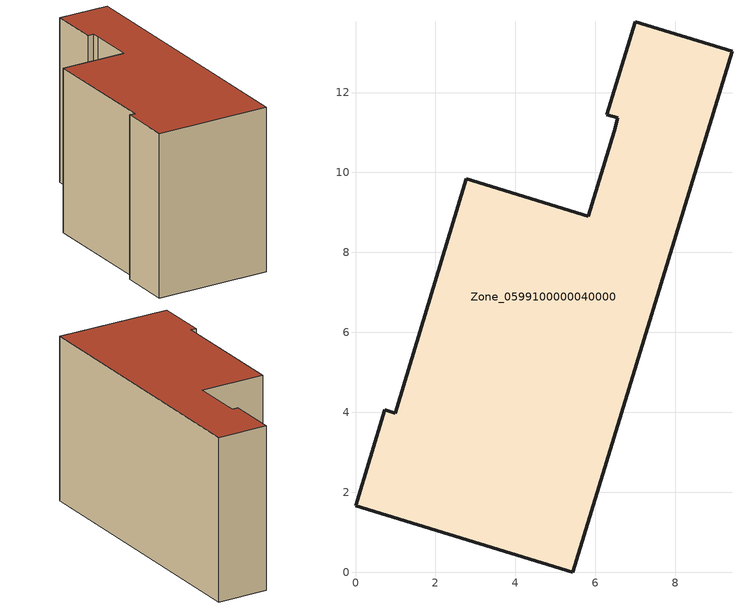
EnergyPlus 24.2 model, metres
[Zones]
Zone_0599100000040000
 floor ground (C_G): 7,13.77 9.42,13.03 5.44,0 0,1.66 0.73,4.06 1,3.98 2.77,9.84 5.83,8.9 6.48,11.03 6.56,11.37 6.29,11.44 z0
 wall outside (C_F): 1,3.98 0.73,4.06 0,1.66 5.44,0 9.42,13.03 7,13.77 6.29,11.44 6.56,11.37 6.48,11.03 5.83,8.9 2.77,9.84 1,3.98 z0:8.08
 roof outside (C_R): 9.42,13.03 7,13.77 6.29,11.44 6.56,11.37 6.48,11.03 5.83,8.9 2.77,9.84 1,3.98 0.73,4.06 0,1.66 5.44,0 z8.08
[BUILDING]
Pand.0599100000040000: North Axis=0; Terrain=City; Loads Convergence Tolerance Value=0.04; Temperature Convergence Tolerance Value=0.4; Solar Distribution=FullExterior; Maximum Number of Warmup Days=25; Minimum Number of Warmup Days=1
[Site:Location]
Rotterdam.The.Hague.AP_ZH_NLD Design_Conditions: Latitude=51.96; Longitude=4.45; Time Zone=1; Elevation=-4.5
[SITE:GROUNDTEMPERATURE:BUILDINGSURFACE]
18, 18, 18, 18, 18, 18, 18, 18, 18, 18, 18, 18
[MATERIAL] Thermal Absorptance=0.9; Solar Absorptance=0.7; Visible Absorptance=0.7
Name | Roughness | Thickness | Conductivity | Density | Specific Heat
G.TI.1975-1991 | MediumSmooth | 0.15 | 0.288461 | 540 | 1210
F.TI.1975-1991 | Rough | 0.3 | 0.230769 | 1920 | 840
R.TI.1975-1991 | MediumRough | 0.2 | 0.153846 | 1500 | 1000
[CONSTRUCTION]
C_G: G.TI.1975-1991
C_F: F.TI.1975-1991
C_R: R.TI.1975-1991
[ZONE]
Zone_0599100000040000: Type=1; Multiplier=1; Ceiling Height=Autocalculate; Volume=Autocalculate; Floor Area=autocalculate; Part of Total Floor Area=Yes
[ZONEINFILTRATION:DESIGNFLOWRATE]
Infil_Zone_0599100000040000: Zone or ZoneList or Space or SpaceList=Zone_0599100000040000; Schedule=AlwaysOn; Design Flow Rate Calculation Method=Flow/Area; Flow Rate per Floor Area=0.003; Constant Term Coefficient=1; Temperature Term Coefficient=0; Velocity Term Coefficient=0; Velocity Squared Term Coefficient=0
[HVACTEMPLATE:ZONE:IDEALLOADSAIRSYSTEM]
Zone_0599100000040000: Maximum Heating Supply Air Temperature=50; Minimum Cooling Supply Air Temperature=13; Maximum Heating Supply Air Humidity Ratio=0.0156; Minimum Cooling Supply Air Humidity Ratio=0.0077; Heating Limit=NoLimit; Cooling Limit=NoLimit; Dehumidification Control Type=ConstantSensibleHeatRatio; Cooling Sensible Heat Ratio=0.7; Dehumidification Setpoint=60; Humidification Control Type=None; Humidification Setpoint=30; Outdoor Air Method=None; Outdoor Air Flow Rate per Person=0.00944; Outdoor Air Flow Rate per Zone Floor Area=0; Outdoor Air Flow Rate per Zone=0; Demand Controlled Ventilation Type=None; Outdoor Air Economizer Type=NoEconomizer; Heat Recovery Type=None; Sensible Heat Recovery Effectiveness=0.7; Latent Heat Recovery Effectiveness=0.65
[ZONECONTROL:THERMOSTAT]
ThermostatControl_Zone_0599100000040000: Zone or ZoneList=Zone_0599100000040000; Control Type Schedule=DualSetpointControlType; Control 1=Thermostat_Zone_0599100000040000; Temperature Difference Between Cutout And Setpoint=0
[THERMOSTATSETPOINT:DUALSETPOINT]
Thermostat_Zone_0599100000040000: Heating Setpoint Temperature Schedule=HeatingSetpoint_Zone_0599100000040000; Cooling Setpoint Temperature Schedule=CoolingSetpoint_Zone_0599100000040000
[SCHEDULE:COMPACT]
HeatingSetpoint_Zone_0599100000040000: Through: 12/31, For: AllDays, Until: 24:00, 21
CoolingSetpoint_Zone_0599100000040000: Through: 12/31, For: AllDays, Until: 24:00, 24
DualSetpointControlType: Through: 12/31, For: AllDays, Until: 24:00, 4
AlwaysOn: Through: 12/31, For: AllDays, Until: 24:00, 1
